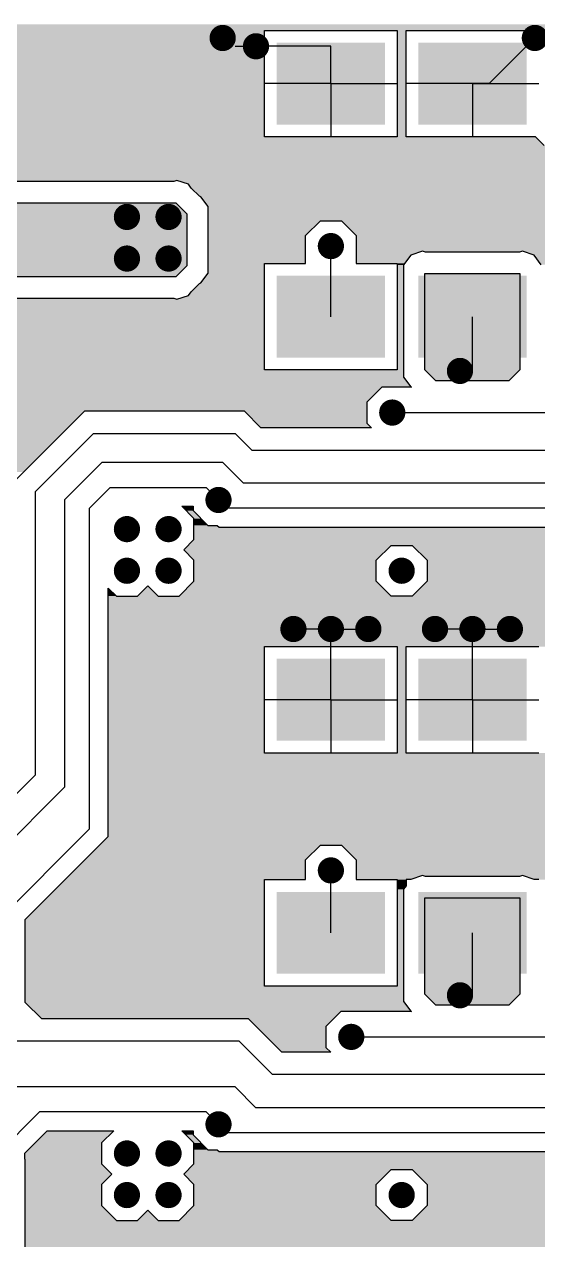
# Model space of a CAD drawing. Extents: x 295 to 953, y 10 to 290.
# Drawn here: x 714.3 to 740.2, y 182.5 to 243.7 of the extents above; entities that cross this region are included whole.
import ezdxf

# ---------------------------------------------------------------- set-up
doc = ezdxf.new("R2010")
doc.units = 0
doc.header["$LTSCALE"] = 5
doc.header["$MEASUREMENT"] = 0
doc.layers.get('0').update_dxf_attribs({"linetype": 'CONTINUOUS', "lineweight": 25})
doc.layers.add('L4-BOTTOM_GBR', color=6, linetype='CONTINUOUS')

msp = doc.modelspace()

# ---------------------------------------------------------------- linework, layer by layer
at = {"color": 7, "const_width": 0.66}
for points in [[(724.637, 243.001, -1), (723.977, 243.001, -1)], [(740.353, 243.001, -1), (739.693, 243.001, -1)], [(726.314, 242.582, -1), (725.654, 242.582, -1)], [(719.818, 233.99, -1), (719.158, 233.99, -1)], [(721.913, 233.99, -1), (721.253, 233.99, -1)], [(730.085, 232.523, -1), (729.425, 232.523, -1)], [(719.818, 231.895, -1), (719.158, 231.895, -1)], [(721.913, 231.895, -1), (721.253, 231.895, -1)], [(736.582, 226.237, -1), (735.922, 226.237, -1)], [(733.173, 224.141, -1), (732.513, 224.141, -1)], [(724.428, 219.741, -1), (723.768, 219.741, -1)], [(719.818, 218.274, -1), (719.158, 218.274, -1)], [(721.913, 218.274, -1), (721.253, 218.274, -1)], [(719.818, 216.178, -1), (719.158, 216.178, -1)], [(721.913, 216.178, -1), (721.253, 216.178, -1)], [(733.648, 216.178, -1), (732.988, 216.178, -1)], [(728.2, 213.245, -1), (727.54, 213.245, -1)], [(730.085, 213.245, -1), (729.425, 213.245, -1)], [(731.971, 213.245, -1), (731.311, 213.245, -1)], [(735.324, 213.245, -1), (734.664, 213.245, -1)], [(737.21, 213.245, -1), (736.55, 213.245, -1)], [(739.096, 213.245, -1), (738.436, 213.245, -1)], [(730.085, 201.091, -1), (729.425, 201.091, -1)], [(736.582, 194.804, -1), (735.922, 194.804, -1)], [(731.11, 192.709, -1), (730.45, 192.709, -1)], [(724.428, 188.308, -1), (723.768, 188.308, -1)], [(719.818, 186.841, -1), (719.158, 186.841, -1)], [(721.913, 186.841, -1), (721.253, 186.841, -1)], [(719.818, 184.746, -1), (719.158, 184.746, -1)], [(721.913, 184.746, -1), (721.253, 184.746, -1)], [(733.648, 184.746, -1), (732.988, 184.746, -1)]]:
    msp.add_lwpolyline(points, format="xyb", close=True, dxfattribs=at)
at = {"color": 7}
for points in [[(727.033, 242.765), (727.033, 238.64), (732.478, 242.765), (732.478, 238.64)], [(734.158, 242.765), (734.158, 238.64), (739.603, 242.765), (739.603, 238.64)], [(727.033, 231.03), (727.033, 226.905), (732.478, 231.03), (732.478, 226.905)], [(734.158, 231.03), (734.158, 226.905), (739.603, 231.03), (739.603, 226.905)], [(727.033, 211.745), (727.033, 207.62), (732.478, 211.745), (732.478, 207.62)], [(734.158, 211.745), (734.158, 207.62), (739.603, 211.745), (739.603, 207.62)], [(727.033, 200.01), (727.033, 195.885), (732.478, 200.01), (732.478, 195.885)], [(734.158, 200.01), (734.158, 195.885), (739.603, 200.01), (739.603, 195.885)]]:
    msp.add_solid(points, dxfattribs=at)
at = {"layer": 'L4-BOTTOM_GBR', "color": 7}
for p, q in [((726.414, 243.383), (733.097, 243.383)), ((726.414, 238.021), (726.414, 243.383)), ((733.097, 243.383), (733.097, 238.021)), ((733.539, 243.383), (740.221, 243.383)), ((733.539, 238.021), (733.539, 243.383)), ((740.023, 243.001), (737.725, 240.702)), ((724.936, 242.582), (725.984, 242.582)), ((729.755, 242.582), (725.984, 242.582)), ((729.755, 240.702), (729.755, 242.582)), ((729.755, 240.702), (726.414, 240.702)), ((729.755, 240.702), (729.755, 238.021)), ((729.755, 240.702), (733.097, 240.702)), ((736.88, 240.702), (733.539, 240.702)), ((736.88, 240.702), (736.88, 238.021)), ((736.88, 240.702), (740.221, 240.702)), ((737.725, 240.702), (736.88, 240.702)), ((733.097, 238.021), (726.414, 238.021)), ((740.048, 238.021), (733.539, 238.021)), ((740.485, 237.584), (740.048, 238.021)), ((721.852, 235.777), (698.506, 235.777)), ((722.002, 235.826), (721.852, 235.777)), ((722.588, 235.635), (722.002, 235.826)), ((722.725, 235.447), (722.588, 235.635)), ((723.141, 235.031), (722.725, 235.447)), ((723.216, 235.006), (723.141, 235.031)), ((723.579, 234.508), (723.216, 235.006)), ((698.062, 234.704), (721.951, 234.704)), ((721.951, 234.704), (722.507, 234.148)), ((723.579, 231.167), (723.579, 234.508)), ((722.507, 234.148), (722.507, 231.527)), ((728.477, 233.053), (729.226, 233.802)), ((729.226, 233.802), (730.285, 233.802)), ((730.285, 233.802), (731.034, 233.053)), ((728.477, 231.649), (728.477, 233.053)), ((729.755, 228.967), (729.755, 232.523)), ((731.034, 233.053), (731.034, 231.649)), ((733.78, 232.073), (733.417, 231.574)), ((734.366, 232.264), (733.78, 232.073)), ((734.516, 232.215), (734.366, 232.264)), ((739.245, 232.215), (734.516, 232.215)), ((739.395, 232.264), (739.245, 232.215)), ((739.981, 232.073), (739.395, 232.264)), ((740.344, 231.574), (739.981, 232.073)), ((722.507, 231.527), (721.951, 230.971)), ((726.414, 231.649), (728.477, 231.649)), ((726.414, 226.286), (726.414, 231.649)), ((731.034, 231.649), (733.097, 231.649)), ((733.097, 231.649), (733.097, 226.286)), ((733.417, 231.574), (733.417, 225.928)), ((721.951, 230.971), (696.488, 230.971)), ((723.216, 230.669), (723.579, 231.167)), ((734.489, 231.142), (739.271, 231.142)), ((734.489, 226.288), (734.489, 231.142)), ((739.271, 231.142), (739.271, 226.288)), ((722.588, 230.04), (722.725, 230.228)), ((722.725, 230.228), (723.141, 230.644)), ((723.141, 230.644), (723.216, 230.669)), ((696.587, 229.898), (721.852, 229.898)), ((721.852, 229.898), (722.002, 229.849)), ((722.002, 229.849), (722.588, 230.04)), ((736.88, 226.237), (736.88, 228.967)), ((733.097, 226.286), (726.414, 226.286)), ((733.417, 225.928), (733.78, 225.43)), ((735.045, 225.732), (734.489, 226.288)), ((736.252, 226.237), (736.88, 226.237)), ((739.271, 226.288), (738.715, 225.732)), ((732.313, 225.42), (731.564, 224.671)), ((733.808, 225.42), (732.313, 225.42)), ((733.78, 225.43), (733.808, 225.42)), ((738.715, 225.732), (735.045, 225.732)), ((731.564, 224.671), (731.564, 223.612)), ((717.349, 224.207), (713.764, 220.622)), ((725.398, 224.207), (717.349, 224.207)), ((726.236, 223.369), (725.398, 224.207)), ((732.843, 224.141), (741.909, 224.141)), ((731.806, 223.369), (726.236, 223.369)), ((731.564, 223.612), (731.806, 223.369)), ((717.811, 223.093), (714.877, 220.16)), ((717.811, 223.093), (724.936, 223.093)), ((725.774, 222.255), (724.936, 223.093)), ((725.774, 222.255), (749.453, 222.255)), ((716.344, 219.741), (718.23, 221.627)), ((724.307, 221.627), (718.23, 221.627)), ((724.307, 221.627), (725.355, 220.579)), ((718.649, 220.369), (717.602, 219.322)), ((718.649, 220.369), (723.469, 220.369)), ((724.098, 219.741), (723.469, 220.369)), ((752.387, 220.579), (725.355, 220.579)), ((714.877, 205.91), (714.877, 220.16)), ((716.344, 219.741), (716.344, 205.282)), ((724.098, 219.741), (724.517, 219.322)), ((717.602, 203.186), (717.602, 219.322)), ((722.245, 219.421), (722.819, 219.421)), ((722.862, 218.803), (722.245, 219.421)), ((722.819, 219.421), (722.819, 219.211)), ((722.819, 219.211), (723.568, 218.462)), ((751.968, 219.322), (724.517, 219.322)), ((722.862, 217.744), (722.862, 218.803)), ((723.568, 218.462), (724.035, 218.462)), ((724.035, 218.462), (724.124, 218.373)), ((724.124, 218.373), (751.575, 218.373)), ((722.344, 217.226), (722.862, 217.744)), ((722.862, 216.708), (722.344, 217.226)), ((732.039, 216.708), (732.788, 217.457)), ((732.788, 217.457), (733.847, 217.457)), ((733.847, 217.457), (734.597, 216.708)), ((722.862, 215.649), (722.862, 216.708)), ((732.039, 215.649), (732.039, 216.708)), ((734.597, 216.708), (734.597, 215.649)), ((720.017, 214.9), (720.535, 215.418)), ((720.535, 215.418), (721.053, 214.9)), ((722.113, 214.9), (722.862, 215.649)), ((732.788, 214.9), (732.039, 215.649)), ((734.597, 215.649), (733.847, 214.9)), ((718.55, 215.307), (718.958, 214.9)), ((718.55, 202.793), (718.55, 215.307)), ((718.958, 214.9), (720.017, 214.9)), ((721.053, 214.9), (722.113, 214.9)), ((733.847, 214.9), (732.788, 214.9)), ((729.755, 213.245), (727.87, 213.245)), ((729.755, 213.245), (731.641, 213.245)), ((729.755, 209.682), (729.755, 213.245)), ((736.88, 213.245), (734.994, 213.245)), ((736.88, 213.245), (738.766, 213.245)), ((736.88, 209.682), (736.88, 213.245)), ((726.414, 212.363), (733.097, 212.363)), ((726.414, 207.001), (726.414, 212.363)), ((729.755, 209.682), (729.755, 212.363)), ((733.097, 212.363), (733.097, 207.001)), ((733.539, 212.363), (740.221, 212.363)), ((733.539, 207.001), (733.539, 212.363)), ((736.88, 209.682), (736.88, 212.363)), ((729.755, 209.682), (726.414, 209.682)), ((729.755, 209.682), (729.755, 207.001)), ((729.755, 209.682), (733.097, 209.682)), ((736.88, 209.682), (733.539, 209.682)), ((736.88, 209.682), (736.88, 207.001)), ((736.88, 209.682), (740.221, 209.682)), ((733.097, 207.001), (726.414, 207.001)), ((740.221, 207.001), (733.539, 207.001)), ((714.877, 205.91), (712.991, 204.024)), ((712.991, 201.929), (716.344, 205.282)), ((712.991, 198.576), (717.602, 203.186)), ((714.373, 198.616), (718.55, 202.793)), ((728.477, 201.62), (729.226, 202.369)), ((729.226, 202.369), (730.285, 202.369)), ((730.285, 202.369), (731.034, 201.62)), ((728.477, 200.629), (728.477, 201.62)), ((731.034, 201.62), (731.034, 200.629)), ((729.755, 197.947), (729.755, 201.091)), ((734.366, 200.832), (733.78, 200.64)), ((734.516, 200.782), (734.366, 200.832)), ((739.245, 200.782), (734.516, 200.782)), ((739.395, 200.832), (739.245, 200.782)), ((739.981, 200.64), (739.395, 200.832)), ((726.414, 200.629), (728.477, 200.629)), ((726.414, 195.266), (726.414, 200.629)), ((731.034, 200.629), (733.097, 200.629)), ((733.097, 200.629), (733.097, 195.266)), ((733.539, 200.31), (733.417, 200.142)), ((733.417, 200.142), (733.417, 194.496)), ((733.539, 200.629), (733.539, 200.31)), ((733.77, 200.629), (733.539, 200.629)), ((733.78, 200.64), (733.77, 200.629)), ((739.99, 200.629), (739.981, 200.64)), ((740.221, 200.629), (739.99, 200.629)), ((734.489, 199.71), (739.271, 199.71)), ((734.489, 194.855), (734.489, 199.71)), ((739.271, 199.71), (739.271, 194.855)), ((714.373, 194.436), (714.373, 198.616)), ((736.88, 194.804), (736.88, 197.947)), ((733.097, 195.266), (726.414, 195.266)), ((735.045, 194.299), (734.489, 194.855)), ((736.252, 194.804), (736.88, 194.804)), ((739.271, 194.855), (738.715, 194.299)), ((715.196, 193.613), (714.373, 194.436)), ((730.25, 193.987), (729.501, 193.238)), ((733.808, 193.987), (730.25, 193.987)), ((733.417, 194.496), (733.78, 193.997)), ((733.78, 193.997), (733.808, 193.987)), ((738.715, 194.299), (735.045, 194.299)), ((725.607, 193.613), (715.196, 193.613)), ((727.284, 191.936), (725.607, 193.613)), ((729.501, 193.238), (729.501, 192.179)), ((725.145, 192.499), (698.401, 192.499)), ((725.145, 192.499), (726.822, 190.823)), ((729.501, 192.179), (729.744, 191.936)), ((730.78, 192.709), (741.909, 192.709)), ((729.744, 191.936), (727.284, 191.936)), ((749.453, 190.823), (726.822, 190.823)), ((724.936, 190.194), (712.991, 190.194)), ((724.936, 190.194), (725.984, 189.146)), ((752.177, 189.146), (725.984, 189.146)), ((712.991, 186.841), (715.087, 188.937)), ((723.469, 188.937), (715.087, 188.937)), ((724.098, 188.308), (723.469, 188.937)), ((714.353, 186.861), (715.48, 187.988)), ((715.48, 187.988), (718.826, 187.988)), ((718.826, 187.988), (718.209, 187.371)), ((722.245, 187.988), (722.819, 187.988)), ((722.862, 187.371), (722.245, 187.988)), ((722.819, 187.988), (722.819, 187.779)), ((724.098, 188.308), (724.517, 187.889)), ((724.517, 187.889), (751.549, 187.889)), ((718.209, 187.371), (718.209, 186.312)), ((722.819, 187.779), (723.568, 187.029)), ((722.862, 186.312), (722.862, 187.371)), ((714.353, 186.546), (714.353, 186.861)), ((723.568, 187.029), (724.035, 187.029)), ((724.035, 187.029), (724.124, 186.94)), ((724.124, 186.94), (751.156, 186.94)), ((714.373, 186.546), (714.353, 186.546)), ((714.373, 180.959), (714.373, 186.546)), ((718.209, 186.312), (718.727, 185.794)), ((722.344, 185.794), (722.862, 186.312)), ((732.039, 185.275), (732.788, 186.025)), ((732.788, 186.025), (733.847, 186.025)), ((733.847, 186.025), (734.597, 185.275)), ((718.727, 185.794), (718.209, 185.275)), ((722.862, 185.275), (722.344, 185.794)), ((718.209, 185.275), (718.209, 184.216)), ((722.862, 184.216), (722.862, 185.275)), ((732.039, 184.216), (732.039, 185.275)), ((734.597, 185.275), (734.597, 184.216)), ((718.209, 184.216), (718.958, 183.467)), ((722.113, 183.467), (722.862, 184.216)), ((732.788, 183.467), (732.039, 184.216)), ((734.597, 184.216), (733.847, 183.467)), ((720.017, 183.467), (720.535, 183.985)), ((720.535, 183.985), (721.053, 183.467)), ((718.958, 183.467), (720.017, 183.467)), ((721.053, 183.467), (722.113, 183.467)), ((733.847, 183.467), (732.788, 183.467))]:
    msp.add_line(p, q, dxfattribs=at)
for points in [[(853.916, 243.441), (853.916, 243.689), (520.131, 243.441), (520.379, 243.689)], [(726.414, 240.955), (726.414, 243.383), (517.645, 240.955), (520.073, 243.383)], [(773.428, 243.383), (773.485, 243.441), (520.073, 243.383), (520.131, 243.441)], [(733.539, 243.383), (733.539, 243.383), (733.097, 243.383), (726.414, 243.383)], [(733.539, 238.021), (733.539, 243.383), (733.097, 238.021), (733.097, 243.383)], [(773.428, 243.383), (773.428, 243.383), (740.221, 243.383), (733.539, 243.383)], [(726.414, 240.717), (726.414, 240.955), (517.407, 240.717), (517.645, 240.955)], [(726.414, 240.717), (726.414, 240.717), (706.816, 240.717), (705.756, 240.717)], [(726.414, 239.968), (726.414, 240.717), (707.565, 239.968), (706.816, 240.717)], [(726.414, 238.909), (726.414, 239.968), (707.565, 238.909), (707.565, 239.968)], [(726.414, 238.16), (726.414, 238.909), (706.815, 238.16), (707.565, 238.909)], [(726.414, 238.15), (726.414, 238.16), (696.185, 238.15), (696.154, 238.16)], [(726.414, 238.021), (726.414, 238.15), (696.278, 238.021), (696.185, 238.15)], [(740.108, 237.962), (740.048, 238.021), (696.322, 237.962), (696.278, 238.021)], [(740.485, 237.584), (740.108, 237.962), (696.699, 237.584), (696.322, 237.962)], [(742.771, 235.826), (742.771, 237.584), (698.457, 235.826), (696.699, 237.584)], [(740.048, 238.021), (740.048, 238.021), (729.226, 238.021), (732.745, 238.021)], [(740.048, 238.021), (739.456, 238.021), (732.745, 238.021), (733.097, 238.021)], [(721.852, 235.777), (722.002, 235.826), (698.506, 235.777), (698.457, 235.826)], [(742.771, 235.635), (742.771, 235.826), (722.588, 235.635), (722.002, 235.826)], [(742.771, 235.447), (742.771, 235.635), (722.725, 235.447), (722.588, 235.635)], [(742.771, 235.143), (742.771, 235.447), (723.028, 235.143), (722.725, 235.447)], [(752.2, 235.031), (752.2, 235.143), (723.141, 235.031), (723.028, 235.143)], [(752.2, 235.006), (752.2, 235.031), (723.216, 235.006), (723.141, 235.031)], [(752.2, 234.508), (752.2, 235.006), (723.579, 234.508), (723.216, 235.006)], [(722.507, 234.148), (721.951, 234.704), (651.717, 234.148), (651.717, 234.704)], [(752.2, 234.305), (752.2, 234.508), (723.579, 234.305), (723.579, 234.508)], [(722.507, 233.485), (722.507, 234.148), (651.717, 233.485), (651.717, 234.148)], [(762.887, 234.094), (762.887, 234.305), (723.579, 234.094), (723.579, 234.305)], [(752.2, 233.802), (752.2, 234.094), (723.579, 233.802), (723.579, 234.094)], [(728.477, 233.053), (729.226, 233.802), (723.579, 233.053), (723.579, 233.802)], [(752.2, 233.802), (752.2, 233.802), (730.285, 233.802), (729.226, 233.802)], [(752.2, 233.053), (752.2, 233.802), (731.034, 233.053), (730.285, 233.802)], [(722.507, 233.485), (722.507, 233.485), (693.974, 233.485), (658.457, 233.485)], [(722.507, 231.527), (722.507, 233.485), (695.932, 231.527), (693.974, 233.485)], [(728.477, 231.649), (728.477, 233.053), (723.579, 231.649), (723.579, 233.053)], [(752.2, 232.335), (752.2, 233.053), (731.034, 232.335), (731.034, 233.053)], [(745.5, 232.264), (745.571, 232.335), (731.034, 232.264), (731.034, 232.335)], [(733.78, 232.073), (734.366, 232.264), (731.034, 232.073), (731.034, 232.264)], [(733.471, 231.649), (733.78, 232.073), (731.034, 231.649), (731.034, 232.073)], [(739.245, 232.215), (739.395, 232.264), (734.516, 232.215), (734.366, 232.264)], [(745.308, 232.073), (745.5, 232.264), (739.981, 232.073), (739.395, 232.264)], [(744.822, 231.586), (745.308, 232.073), (740.335, 231.586), (739.981, 232.073)], [(721.951, 230.971), (722.507, 231.527), (696.488, 230.971), (695.932, 231.527)], [(726.414, 231.167), (726.414, 231.649), (723.579, 231.167), (723.579, 231.649)], [(733.471, 231.649), (733.471, 231.649), (733.097, 231.649), (731.034, 231.649)], [(733.417, 231.574), (733.471, 231.649), (733.097, 231.574), (733.097, 231.649)], [(733.417, 226.286), (733.417, 231.574), (733.097, 226.286), (733.097, 231.574)], [(726.414, 230.669), (726.414, 231.167), (723.216, 230.669), (723.579, 231.167)], [(739.271, 226.288), (739.271, 231.142), (734.489, 226.288), (734.489, 231.142)], [(739.271, 231.142), (739.271, 231.142), (734.489, 231.142), (739.271, 231.142)], [(726.414, 230.04), (726.414, 230.228), (722.588, 230.04), (722.725, 230.228)], [(726.414, 230.228), (726.414, 230.644), (722.725, 230.228), (723.141, 230.644)], [(726.414, 230.644), (726.414, 230.669), (723.141, 230.644), (723.216, 230.669)], [(726.414, 229.164), (726.414, 229.849), (680.392, 229.164), (679.708, 229.849)], [(722.002, 229.849), (721.852, 229.898), (696.437, 229.849), (696.587, 229.898)], [(721.852, 229.898), (721.852, 229.898), (709.738, 229.898), (721.852, 229.898)], [(726.414, 229.849), (726.414, 230.04), (722.002, 229.849), (722.588, 230.04)], [(726.414, 229.139), (726.414, 229.164), (680.468, 229.139), (680.392, 229.164)], [(726.414, 228.641), (726.414, 229.139), (680.831, 228.641), (680.468, 229.139)], [(726.414, 226.286), (726.414, 228.641), (680.831, 226.286), (680.831, 228.641)], [(733.417, 225.928), (733.417, 226.286), (680.831, 225.928), (680.831, 226.286)], [(733.78, 225.43), (733.417, 225.928), (680.831, 225.43), (680.831, 225.928)], [(738.715, 225.732), (739.271, 226.288), (735.045, 225.732), (734.489, 226.288)], [(733.808, 225.42), (733.78, 225.43), (680.831, 225.42), (680.831, 225.43)], [(731.564, 224.671), (732.313, 225.42), (680.831, 224.671), (680.831, 225.42)], [(731.564, 224.207), (731.564, 224.671), (680.831, 224.207), (680.831, 224.671)], [(714.747, 221.605), (717.349, 224.207), (680.831, 221.605), (680.831, 224.207)], [(731.564, 224.207), (731.564, 224.207), (725.398, 224.207), (717.349, 224.207)], [(731.564, 223.612), (731.564, 224.207), (725.993, 223.612), (725.398, 224.207)], [(731.806, 223.369), (731.564, 223.612), (726.236, 223.369), (725.993, 223.612)], [(714.717, 221.575), (714.747, 221.605), (693.88, 221.575), (693.294, 221.605)], [(714.632, 221.49), (714.717, 221.575), (694.46, 221.49), (693.88, 221.575)], [(714.488, 221.346), (714.632, 221.49), (695.03, 221.346), (694.46, 221.49)], [(714.292, 221.15), (714.488, 221.346), (695.582, 221.15), (695.03, 221.346)], [(722.819, 219.42), (722.819, 219.421), (722.245, 219.42), (722.819, 219.421)], [(722.819, 219.211), (722.819, 219.42), (722.454, 219.211), (722.245, 219.42)], [(723.226, 218.803), (722.819, 219.211), (722.862, 218.803), (722.454, 219.211)], [(723.568, 218.462), (723.226, 218.803), (722.862, 218.462), (722.862, 218.803)], [(724.124, 218.373), (724.035, 218.462), (722.862, 218.373), (722.862, 218.462)], [(752.204, 217.744), (751.575, 218.373), (722.862, 217.744), (722.862, 218.373)], [(732.557, 217.226), (732.788, 217.457), (722.344, 217.226), (722.575, 217.457)], [(732.039, 216.708), (732.557, 217.226), (722.862, 216.708), (722.344, 217.226)], [(752.491, 217.457), (752.204, 217.744), (722.575, 217.457), (722.862, 217.744)], [(743.266, 217.457), (743.266, 217.457), (733.847, 217.457), (732.788, 217.457)], [(742.517, 216.708), (743.266, 217.457), (734.597, 216.708), (733.847, 217.457)], [(732.039, 215.649), (732.039, 216.708), (722.862, 215.649), (722.862, 216.708)], [(742.517, 215.649), (742.517, 216.708), (734.597, 215.649), (734.597, 216.708)], [(721.053, 214.9), (720.535, 215.418), (720.017, 214.9), (720.535, 215.418)], [(732.788, 214.9), (732.039, 215.649), (722.113, 214.9), (722.862, 215.649)], [(743.266, 214.9), (742.771, 215.395), (733.847, 214.9), (734.342, 215.395)], [(742.771, 215.395), (742.517, 215.649), (734.342, 215.395), (734.597, 215.649)], [(718.958, 214.9), (718.55, 215.307), (718.55, 214.9), (718.55, 215.307)], [(757.459, 214.533), (757.192, 214.9), (718.55, 214.533), (718.55, 214.9)], [(757.192, 214.9), (757.192, 214.9), (733.539, 214.9), (733.847, 214.9)], [(757.535, 214.509), (757.459, 214.533), (718.55, 214.509), (718.55, 214.533)], [(759.678, 212.363), (757.535, 214.509), (718.55, 212.363), (718.55, 214.509)], [(726.414, 207.001), (726.414, 212.363), (718.55, 207.001), (718.55, 212.363)], [(733.539, 212.363), (733.539, 212.363), (733.097, 212.363), (726.414, 212.363)], [(733.539, 207.001), (733.539, 212.363), (733.097, 207.001), (733.097, 212.363)], [(759.678, 212.363), (759.678, 212.363), (740.221, 212.363), (733.539, 212.363)], [(741.799, 206.727), (741.525, 207.001), (718.55, 206.727), (718.55, 207.001)], [(741.525, 207.001), (741.525, 207.001), (729.226, 207.001), (733.097, 207.001)], [(742.771, 206.645), (742.771, 206.727), (718.55, 206.645), (718.55, 206.727)], [(752.575, 206.433), (752.575, 206.645), (718.55, 206.433), (718.55, 206.645)], [(742.771, 203.711), (742.771, 206.433), (718.55, 203.711), (718.55, 206.433)], [(752.2, 202.873), (752.2, 203.711), (718.55, 202.873), (718.55, 203.711)], [(752.2, 202.369), (752.2, 202.661), (718.126, 202.369), (718.418, 202.661)], [(762.887, 202.661), (762.887, 202.793), (718.418, 202.661), (718.55, 202.793)], [(762.887, 202.793), (762.887, 202.873), (718.55, 202.793), (718.55, 202.873)], [(728.477, 201.62), (729.226, 202.369), (717.377, 201.62), (718.126, 202.369)], [(752.2, 202.369), (752.2, 202.369), (730.285, 202.369), (729.226, 202.369)], [(752.2, 201.62), (752.2, 202.369), (731.034, 201.62), (730.285, 202.369)], [(728.477, 200.629), (728.477, 201.62), (716.386, 200.629), (717.377, 201.62)], [(752.2, 200.903), (752.2, 201.62), (731.034, 200.903), (731.034, 201.62)], [(745.5, 200.832), (745.571, 200.903), (731.034, 200.832), (731.034, 200.903)], [(733.78, 200.64), (734.366, 200.832), (731.034, 200.64), (731.034, 200.832)], [(739.245, 200.782), (739.395, 200.832), (734.516, 200.782), (734.366, 200.832)], [(745.308, 200.64), (745.5, 200.832), (739.981, 200.64), (739.395, 200.832)], [(726.414, 198.616), (726.414, 200.629), (714.373, 198.616), (716.386, 200.629)], [(733.77, 200.629), (733.78, 200.64), (731.034, 200.629), (731.034, 200.64)], [(733.539, 200.629), (733.539, 200.629), (733.097, 200.629), (731.034, 200.629)], [(733.539, 200.31), (733.539, 200.629), (733.097, 200.31), (733.097, 200.629)], [(733.417, 200.142), (733.539, 200.31), (733.097, 200.142), (733.097, 200.31)], [(733.417, 195.266), (733.417, 200.142), (733.097, 195.266), (733.097, 200.142)], [(745.297, 200.629), (745.308, 200.64), (739.99, 200.629), (739.981, 200.64)], [(745.297, 200.629), (745.297, 200.629), (740.221, 200.629), (739.99, 200.629)], [(739.271, 194.855), (739.271, 199.71), (734.489, 194.855), (734.489, 199.71)], [(739.271, 199.71), (739.271, 199.71), (734.489, 199.71), (739.271, 199.71)], [(726.414, 195.266), (726.414, 198.616), (714.373, 195.266), (714.373, 198.616)], [(733.417, 194.496), (733.417, 195.266), (714.373, 194.496), (714.373, 195.266)], [(738.715, 194.299), (739.271, 194.855), (735.045, 194.299), (734.489, 194.855)], [(733.46, 194.436), (733.417, 194.496), (714.373, 194.436), (714.373, 194.496)], [(733.78, 193.997), (733.46, 194.436), (714.811, 193.997), (714.373, 194.436)], [(733.808, 193.988), (733.78, 193.997), (714.821, 193.988), (714.811, 193.997)], [(730.25, 193.987), (733.808, 193.988), (714.821, 193.987), (714.821, 193.988)], [(729.876, 193.613), (730.25, 193.987), (715.196, 193.613), (714.821, 193.987)], [(729.876, 193.613), (729.876, 193.613), (725.607, 193.613), (715.196, 193.613)], [(729.501, 193.238), (729.876, 193.613), (725.982, 193.238), (725.607, 193.613)], [(729.501, 192.179), (729.501, 193.238), (727.041, 192.179), (725.982, 193.238)], [(729.744, 191.937), (729.501, 192.179), (727.284, 191.937), (727.041, 192.179)], [(727.284, 191.936), (729.744, 191.937), (727.284, 191.936), (727.284, 191.937)], [(718.209, 187.371), (718.826, 187.988), (714.863, 187.371), (715.48, 187.988)], [(718.826, 187.988), (718.826, 187.988), (715.48, 187.988), (718.826, 187.988)], [(722.819, 187.779), (722.819, 187.988), (722.454, 187.779), (722.245, 187.988)], [(722.819, 187.988), (722.819, 187.988), (722.245, 187.988), (722.819, 187.988)], [(718.209, 186.861), (718.209, 187.371), (714.353, 186.861), (714.863, 187.371)], [(723.226, 187.371), (722.819, 187.779), (722.862, 187.371), (722.454, 187.779)], [(723.568, 187.029), (723.226, 187.371), (722.862, 187.029), (722.862, 187.371)], [(718.209, 186.546), (718.209, 186.861), (714.353, 186.546), (714.353, 186.861)], [(724.124, 186.94), (724.035, 187.029), (722.862, 186.94), (722.862, 187.029)], [(751.785, 186.312), (751.156, 186.94), (722.862, 186.312), (722.862, 186.94)], [(718.209, 186.546), (718.209, 186.546), (714.373, 186.546), (714.353, 186.546)], [(718.209, 186.312), (718.209, 186.546), (714.373, 186.312), (714.373, 186.546)], [(718.727, 185.794), (718.209, 186.312), (714.373, 185.794), (714.373, 186.312)], [(732.557, 185.794), (732.788, 186.025), (722.344, 185.794), (722.575, 186.025)], [(752.072, 186.025), (751.785, 186.312), (722.575, 186.025), (722.862, 186.312)], [(743.266, 186.025), (743.266, 186.025), (733.847, 186.025), (732.788, 186.025)], [(742.517, 185.275), (743.266, 186.025), (734.597, 185.275), (733.847, 186.025)], [(718.209, 185.275), (718.727, 185.794), (714.373, 185.275), (714.373, 185.794)], [(732.039, 185.275), (732.557, 185.794), (722.862, 185.275), (722.344, 185.794)], [(718.209, 184.216), (718.209, 185.275), (714.373, 184.216), (714.373, 185.275)], [(732.039, 184.216), (732.039, 185.275), (722.862, 184.216), (722.862, 185.275)], [(742.517, 184.216), (742.517, 185.275), (734.597, 184.216), (734.597, 185.275)], [(718.958, 183.467), (718.209, 184.216), (714.373, 183.467), (714.373, 184.216)], [(732.788, 183.467), (732.039, 184.216), (722.113, 183.467), (722.862, 184.216)], [(742.771, 183.962), (742.517, 184.216), (734.342, 183.962), (734.597, 184.216)], [(721.053, 183.467), (720.535, 183.985), (720.017, 183.467), (720.535, 183.985)], [(743.266, 183.467), (742.771, 183.962), (733.847, 183.467), (734.342, 183.962)], [(769.596, 181.911), (768.04, 183.467), (714.373, 181.911), (714.373, 183.467)], [(768.04, 183.467), (768.04, 183.467), (733.539, 183.467), (733.847, 183.467)]]:
    msp.add_solid(points, dxfattribs=at)

doc.saveas('drawing.dxf')
